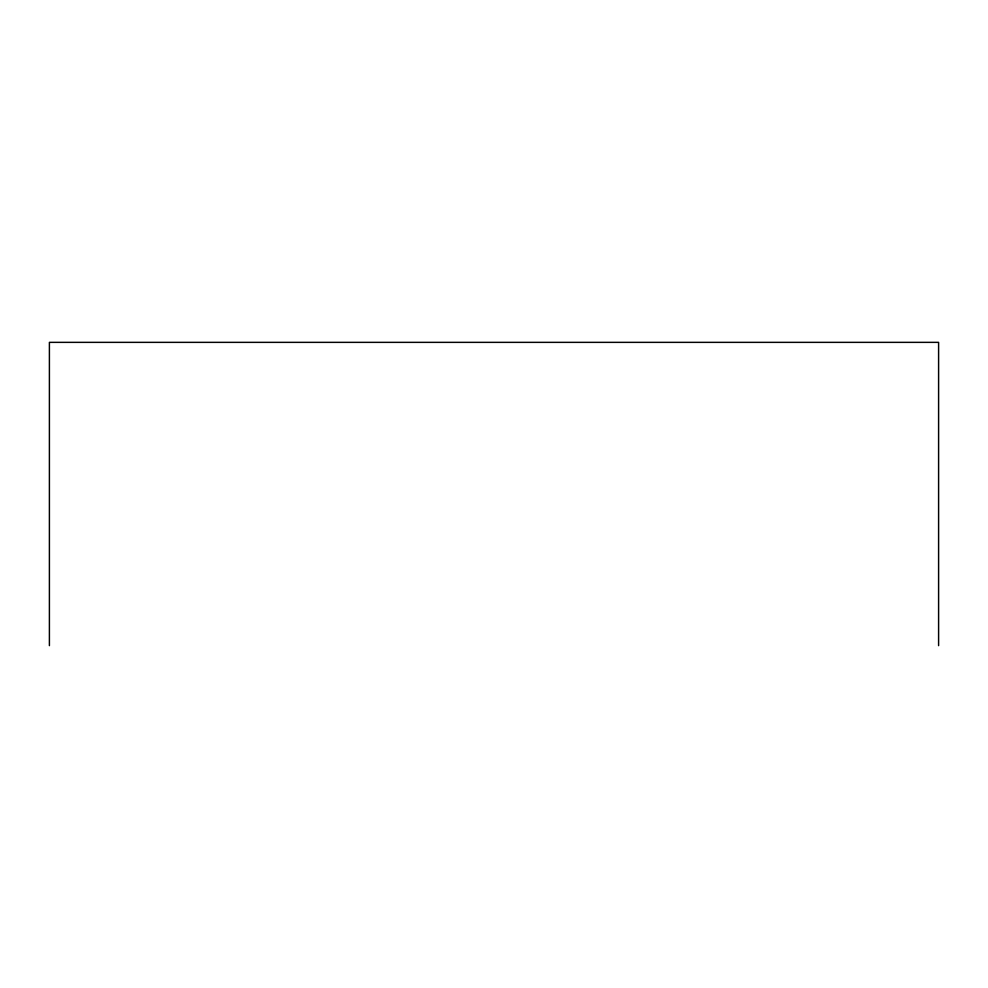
<?xml version="1.0" encoding="UTF-8"?>
<svg xmlns="http://www.w3.org/2000/svg" width="988" height="988" viewBox="0 0 988 988"><rect width="100%" height="100%" fill="white"/><g stroke="black" fill="none" stroke-linecap="round" stroke-linejoin="round"><path stroke-width="1.48" d="M938.6 645.646L938.6 342.354L49.4 342.354L49.4 645.646"/></g></svg>
